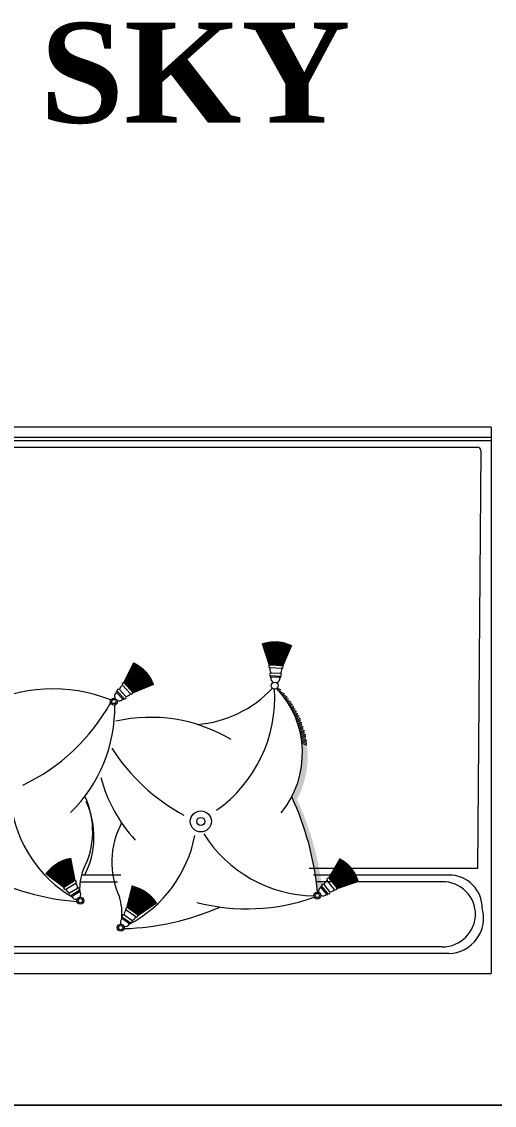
# Model space of a CAD drawing. Header units: inches. Extents: x 327481 to 195042051, y -335014 to 44773228.
# Drawn here: x 380759.7 to 380788, y -317197.8 to -317132.7 of the extents above; entities that cross this region are included whole.
import ezdxf

# ---------------------------------------------------------------- set-up
doc = ezdxf.new("R2010")
doc.units = ezdxf.units.IN
doc.header["$MEASUREMENT"] = 0
doc.layers.add('FLOORING', color=44, linetype='Continuous')
doc.layers.add('PATHWAY', color=19, linetype='Continuous')
doc.layers.add('furniture', color=251, linetype='Continuous', lineweight=13)
doc.layers.add('TEXT', color=7, linetype='Continuous', lineweight=0)
doc.styles.get("Standard").update_dxf_attribs({"font": 'times.ttf', "height": 12})
pattern_1 = [(242.8598708, (46.934024, 123.029515), (0.001786885337, -0.002433010644), [0, -0.0027])]

# ---------------------------------------------------------------- blocks, each defined once
blk = doc.blocks.new('sofa')
h = blk.add_hatch()
h.set_pattern_fill('DOTS', color=256, scale=0.0432, angle=602.8599, style=0)
h.set_pattern_definition(pattern_1)
h.paths.add_polyline_path([(-120.17, 132.5398), (-120.1749, 132.5304, 0.038784), (-120.1489, 132.5348, -0.001847), (-120.1578, 132.5414, -0.018128)])
h.paths.add_polyline_path([(-120.1578, 132.5414, 0.001847), (-120.1489, 132.5348, 0.036379), (-120.1254, 132.5424, -0.005703), (-120.1431, 132.5444, -0.022025)])
h.paths.add_polyline_path([(-120.1431, 132.5444, 0.005703), (-120.1254, 132.5424, 0.1075), (-120.066, 132.5834, -0.132171), (-120.0685, 132.5855, -0.127339)])
h = blk.add_hatch()
h.set_pattern_fill('DOTS', color=256, scale=0.0432, angle=602.8599, style=0)
h.set_pattern_definition(pattern_1)
h.paths.add_polyline_path([(-120.4355, 132.5119, -0.085347), (-120.436, 132.5099, -0.346667), (-120.4266, 132.5058), (-120.4264, 132.5059, -0.962307), (-120.4249, 132.5042, 0.000005), (-120.4249, 132.5042, -0.266117), (-120.4224, 132.5045, 0.012545), (-120.3961, 132.5086, -0.01378), (-120.3869, 132.5189, -0.02307)])
h.paths.add_polyline_path([(-120.3869, 132.5189, 0.01378), (-120.3961, 132.5086, 0.063062), (-120.2686, 132.549, -0.012257), (-120.2758, 132.553, -0.054739)])
h.paths.add_polyline_path([(-120.2417, 132.5378, -0.012903), (-120.237, 132.5473, -0.042691), (-120.2637, 132.5584, -0.00624), (-120.2758, 132.553, 0.055194)])
h.paths.add_polyline_path([(-120.237, 132.5473, 0.012903), (-120.2417, 132.5378, 0.099932), (-120.1749, 132.5304), (-120.17, 132.5398, -0.100151)])
for p, q in [((-120.5821, 134.3595), (-120.5821, 132.1995)), ((-119.5981, 132.1995), (-119.5981, 134.3595)), ((-120.5341, 132.7949), (-120.5341, 134.2715)), ((-120.5461, 132.7829), (-120.5461, 134.2394)), ((-119.6341, 133.2036), (-119.6341, 132.2241)), ((-119.6221, 133.2036), (-119.6221, 132.1995)), ((-119.6161, 133.2036), (-119.6161, 132.1995)), ((-120.4412, 132.9559), (-120.4324, 132.9418)), ((-120.4369, 132.9585), (-120.4281, 132.9444)), ((-120.4303, 132.9653), (-120.4192, 132.9474)), ((-120.4261, 132.9679), (-120.4149, 132.9501)), ((-120.4432, 132.9547), (-120.4343, 132.9405)), ((-120.4167, 132.9394), (-120.4167, 132.8724)), ((-120.4047, 132.8661), (-120.4047, 132.9369)), ((-120.4925, 132.8507), (-120.483, 132.8644)), ((-120.4906, 132.8494), (-120.4811, 132.8631)), ((-120.4865, 132.8465), (-120.477, 132.8602)), ((-120.0757, 132.874), (-120.0879, 132.8627)), ((-120.0741, 132.8723), (-120.0864, 132.861)), ((-120.0707, 132.8686), (-120.083, 132.8573)), ((-120.0629, 132.8634), (-120.0783, 132.8491)), ((-120.0595, 132.8597), (-120.0749, 132.8454)), ((-120.4802, 132.8395), (-120.4682, 132.8567)), ((-120.4761, 132.8366), (-120.4641, 132.8539)), ((-120.5461, 132.2754), (-120.5461, 132.7829)), ((-120.5341, 132.2874), (-120.5341, 132.7949)), ((-120.0492, 132.5795), (-120.0484, 132.5961)), ((-120.0469, 132.5794), (-120.046, 132.596)), ((-120.0419, 132.5791), (-120.041, 132.5958)), ((-120.0328, 132.5765), (-120.0318, 132.5975)), ((-120.0278, 132.5762), (-120.0268, 132.5973)), ((-120.3927, 132.2241), (-120.3927, 132.527)), ((-120.4167, 132.2874), (-120.4167, 132.5141)), ((-120.4047, 132.2754), (-120.4047, 132.5193)), ((-120.4393, 132.4954), (-120.4264, 132.5059)), ((-120.4379, 132.4936), (-120.425, 132.5041)), ((-120.4347, 132.4897), (-120.4218, 132.5003)), ((-120.4306, 132.4812), (-120.4143, 132.4945)), ((-120.4274, 132.4773), (-120.4111, 132.4907)), ((-119.6401, 132.2181), (-120.3927, 132.2241)), ((-119.5981, 132.1995), (-120.5821, 132.1995))]:
    blk.add_line(p, q)
at = {"color": 8}
for p, q in [((-120.4273, 132.9689), (-120.4024, 133.0016)), ((-120.4271, 132.9688), (-120.402, 133.0012)), ((-120.4268, 132.9687), (-120.4015, 133.0009)), ((-120.4266, 132.9685), (-120.401, 133.0005)), ((-120.4264, 132.9684), (-120.4005, 133.0001)), ((-120.4262, 132.9681), (-120.4, 132.9998)), ((-120.4261, 132.9679), (-120.3996, 132.9994)), ((-120.4259, 132.9677), (-120.3991, 132.999)), ((-120.4257, 132.9674), (-120.3986, 132.9986)), ((-120.4256, 132.9672), (-120.3982, 132.9982)), ((-120.4254, 132.9669), (-120.3977, 132.9978)), ((-120.4253, 132.9667), (-120.3972, 132.9974)), ((-120.4251, 132.9665), (-120.3968, 132.997)), ((-120.425, 132.9662), (-120.3963, 132.9966)), ((-120.4249, 132.966), (-120.3959, 132.9962)), ((-120.4247, 132.9658), (-120.3954, 132.9958)), ((-120.4246, 132.9655), (-120.395, 132.9954)), ((-120.4244, 132.9653), (-120.3946, 132.995)), ((-120.4243, 132.9651), (-120.3941, 132.9945)), ((-120.4241, 132.9648), (-120.3937, 132.9941)), ((-120.424, 132.9646), (-120.3933, 132.9937)), ((-120.4238, 132.9644), (-120.3929, 132.9932)), ((-120.4237, 132.9641), (-120.3924, 132.9928)), ((-120.4236, 132.9639), (-120.392, 132.9924)), ((-120.4234, 132.9637), (-120.3916, 132.9919)), ((-120.4233, 132.9634), (-120.3912, 132.9915)), ((-120.4231, 132.9632), (-120.3908, 132.991)), ((-120.423, 132.963), (-120.3904, 132.9906)), ((-120.4228, 132.9628), (-120.39, 132.9901)), ((-120.4227, 132.9625), (-120.3896, 132.9896)), ((-120.4226, 132.9623), (-120.3892, 132.9892)), ((-120.4224, 132.9621), (-120.3888, 132.9887)), ((-120.4223, 132.9619), (-120.3885, 132.9882)), ((-120.4221, 132.9616), (-120.3881, 132.9877)), ((-120.422, 132.9614), (-120.3877, 132.9873)), ((-120.4219, 132.9612), (-120.3874, 132.9868)), ((-120.4217, 132.961), (-120.387, 132.9863)), ((-120.4216, 132.9608), (-120.3866, 132.9858)), ((-120.4215, 132.9605), (-120.3863, 132.9853)), ((-120.4213, 132.9603), (-120.3859, 132.9848)), ((-120.4212, 132.9601), (-120.3856, 132.9843)), ((-120.421, 132.9599), (-120.3852, 132.9838)), ((-120.4209, 132.9596), (-120.3849, 132.9833)), ((-120.4208, 132.9594), (-120.3846, 132.9828)), ((-120.4206, 132.9592), (-120.3842, 132.9823)), ((-120.4205, 132.959), (-120.3839, 132.9818)), ((-120.4205, 132.959), (-120.3839, 132.9818)), ((-120.4203, 132.9588), (-120.3836, 132.9813)), ((-120.4202, 132.9585), (-120.3833, 132.9807)), ((-120.4201, 132.9583), (-120.383, 132.9802)), ((-120.4199, 132.9581), (-120.3827, 132.9797)), ((-120.4198, 132.9579), (-120.3824, 132.9792)), ((-120.4197, 132.9577), (-120.3821, 132.9786)), ((-120.4195, 132.9574), (-120.3818, 132.9781)), ((-120.4194, 132.9572), (-120.3815, 132.9776)), ((-120.4192, 132.957), (-120.3812, 132.977)), ((-120.4191, 132.9568), (-120.3809, 132.9765)), ((-120.419, 132.9565), (-120.3807, 132.9759)), ((-120.4188, 132.9563), (-120.3804, 132.9754)), ((-120.4187, 132.9561), (-120.3801, 132.9748)), ((-120.4185, 132.9559), (-120.3799, 132.9743)), ((-120.4184, 132.9556), (-120.3796, 132.9737)), ((-120.4183, 132.9554), (-120.3794, 132.9732)), ((-120.4181, 132.9552), (-120.3791, 132.9726)), ((-120.418, 132.955), (-120.3789, 132.9721)), ((-120.4178, 132.9547), (-120.3787, 132.9715)), ((-120.4177, 132.9545), (-120.3784, 132.971)), ((-120.4176, 132.9543), (-120.3782, 132.9704)), ((-120.4174, 132.9541), (-120.378, 132.9698)), ((-120.4173, 132.9538), (-120.3778, 132.9693)), ((-120.4171, 132.9536), (-120.3776, 132.9687)), ((-120.417, 132.9534), (-120.3774, 132.9681)), ((-120.4168, 132.9531), (-120.3772, 132.9675)), ((-120.4167, 132.9529), (-120.377, 132.967)), ((-120.4166, 132.9527), (-120.3768, 132.9664)), ((-120.4164, 132.9524), (-120.3766, 132.9658)), ((-120.4163, 132.9522), (-120.3764, 132.9652)), ((-120.4161, 132.952), (-120.3762, 132.9647)), ((-120.416, 132.9517), (-120.3761, 132.9641)), ((-120.4158, 132.9515), (-120.3759, 132.9635)), ((-120.4157, 132.9513), (-120.3757, 132.9629)), ((-120.4155, 132.951), (-120.3756, 132.9623)), ((-120.4154, 132.9508), (-120.3754, 132.9617)), ((-120.4152, 132.9505), (-120.3753, 132.9611)), ((-120.4151, 132.9503), (-120.3752, 132.9606)), ((-120.4149, 132.9501), (-120.375, 132.96)), ((-120.4148, 132.9498), (-120.3749, 132.9594)), ((-120.4147, 132.9495), (-120.3748, 132.9588)), ((-120.4146, 132.9493), (-120.3746, 132.9582)), ((-120.4146, 132.949), (-120.3745, 132.9576)), ((-120.4146, 132.9484), (-120.3743, 132.9564)), ((-120.4145, 132.9487), (-120.3744, 132.957)), ((-120.062, 132.8574), (-120.0274, 132.8333)), ((-120.0618, 132.8576), (-120.027, 132.8338)), ((-120.0615, 132.8578), (-120.0267, 132.8343)), ((-120.0613, 132.858), (-120.0264, 132.8348)), ((-120.0611, 132.8581), (-120.026, 132.8353)), ((-120.0609, 132.8583), (-120.0257, 132.8359)), ((-120.0607, 132.8585), (-120.0254, 132.8364)), ((-120.0605, 132.8587), (-120.0251, 132.8369)), ((-120.0603, 132.8589), (-120.0248, 132.8374)), ((-120.0601, 132.8591), (-120.0245, 132.8379)), ((-120.0599, 132.8593), (-120.0242, 132.8385)), ((-120.0597, 132.8595), (-120.0239, 132.839)), ((-120.0595, 132.8597), (-120.0236, 132.8395)), ((-120.0593, 132.8599), (-120.0233, 132.8401)), ((-120.0591, 132.8601), (-120.0231, 132.8406)), ((-120.059, 132.8603), (-120.0228, 132.8411)), ((-120.0589, 132.8606), (-120.0225, 132.8417)), ((-120.0588, 132.8609), (-120.0222, 132.8422)), ((-120.0587, 132.8611), (-120.022, 132.8428)), ((-120.4751, 132.838), (-120.4484, 132.806)), ((-120.475, 132.8382), (-120.4479, 132.8064)), ((-120.4748, 132.8385), (-120.4475, 132.8068)), ((-120.4747, 132.8387), (-120.447, 132.8072)), ((-120.4745, 132.8389), (-120.4465, 132.8075)), ((-120.4743, 132.8391), (-120.4461, 132.8079)), ((-120.4742, 132.8394), (-120.4456, 132.8083)), ((-120.474, 132.8396), (-120.4452, 132.8087)), ((-120.4739, 132.8398), (-120.4447, 132.8092)), ((-120.4737, 132.84), (-120.4443, 132.8096)), ((-120.4736, 132.8403), (-120.4438, 132.81)), ((-120.4734, 132.8405), (-120.4434, 132.8104)), ((-120.4733, 132.8407), (-120.443, 132.8108)), ((-120.4731, 132.8409), (-120.4425, 132.8113)), ((-120.4729, 132.8411), (-120.4421, 132.8117)), ((-120.4728, 132.8414), (-120.4417, 132.8121)), ((-120.4726, 132.8416), (-120.4413, 132.8126)), ((-120.4725, 132.8418), (-120.4409, 132.813)), ((-120.4723, 132.842), (-120.4405, 132.8135)), ((-120.4722, 132.8422), (-120.44, 132.8139)), ((-120.472, 132.8424), (-120.4396, 132.8144)), ((-120.4719, 132.8427), (-120.4392, 132.8148)), ((-120.4717, 132.8429), (-120.4388, 132.8153)), ((-120.4716, 132.8431), (-120.4385, 132.8157)), ((-120.4714, 132.8433), (-120.4381, 132.8162)), ((-120.4713, 132.8435), (-120.4377, 132.8167)), ((-120.4711, 132.8437), (-120.4373, 132.8172)), ((-120.471, 132.8439), (-120.4369, 132.8176)), ((-120.4708, 132.8442), (-120.4366, 132.8181)), ((-120.4707, 132.8444), (-120.4362, 132.8186)), ((-120.4705, 132.8446), (-120.4358, 132.8191)), ((-120.4704, 132.8448), (-120.4355, 132.8196)), ((-120.4702, 132.845), (-120.4351, 132.8201)), ((-120.4701, 132.8452), (-120.4348, 132.8206)), ((-120.4701, 132.8452), (-120.4348, 132.8206)), ((-120.4699, 132.8454), (-120.4344, 132.8211)), ((-120.4698, 132.8457), (-120.4341, 132.8216)), ((-120.4696, 132.8459), (-120.4337, 132.8221)), ((-120.4695, 132.8461), (-120.4334, 132.8226)), ((-120.4693, 132.8463), (-120.4331, 132.8231)), ((-120.4692, 132.8465), (-120.4328, 132.8236)), ((-120.469, 132.8467), (-120.4324, 132.8241)), ((-120.4689, 132.8469), (-120.4321, 132.8246)), ((-120.4687, 132.8472), (-120.4318, 132.8252)), ((-120.4686, 132.8474), (-120.4315, 132.8257)), ((-120.4684, 132.8476), (-120.4312, 132.8262)), ((-120.4683, 132.8478), (-120.4309, 132.8267)), ((-120.4681, 132.848), (-120.4306, 132.8273)), ((-120.468, 132.8482), (-120.4303, 132.8278)), ((-120.4678, 132.8485), (-120.43, 132.8284)), ((-120.4677, 132.8487), (-120.4298, 132.8289)), ((-120.4675, 132.8489), (-120.4295, 132.8294)), ((-120.4674, 132.8491), (-120.4292, 132.83)), ((-120.4672, 132.8493), (-120.429, 132.8305)), ((-120.4671, 132.8495), (-120.4287, 132.8311)), ((-120.4669, 132.8498), (-120.4285, 132.8316)), ((-120.4668, 132.85), (-120.4282, 132.8322)), ((-120.4666, 132.8502), (-120.428, 132.8327)), ((-120.4665, 132.8504), (-120.4277, 132.8333)), ((-120.4663, 132.8506), (-120.4275, 132.8339)), ((-120.4661, 132.8509), (-120.4273, 132.8344)), ((-120.466, 132.8511), (-120.427, 132.835)), ((-120.4658, 132.8513), (-120.4268, 132.8355)), ((-120.4657, 132.8515), (-120.4266, 132.8361)), ((-120.4655, 132.8518), (-120.4264, 132.8367)), ((-120.4654, 132.852), (-120.4262, 132.8372)), ((-120.4652, 132.8522), (-120.426, 132.8378)), ((-120.465, 132.8525), (-120.4258, 132.8384)), ((-120.4649, 132.8527), (-120.4256, 132.839)), ((-120.4647, 132.8529), (-120.4254, 132.8395)), ((-120.4646, 132.8532), (-120.4252, 132.8401)), ((-120.4644, 132.8534), (-120.4251, 132.8407)), ((-120.4642, 132.8536), (-120.4249, 132.8413)), ((-120.4641, 132.8539), (-120.4247, 132.8419)), ((-120.4639, 132.8541), (-120.4245, 132.8424)), ((-120.4638, 132.8543), (-120.4244, 132.843)), ((-120.4637, 132.8546), (-120.4243, 132.8436)), ((-120.4636, 132.8554), (-120.4238, 132.8454)), ((-120.4636, 132.8552), (-120.424, 132.8448)), ((-120.4636, 132.8549), (-120.4241, 132.8442)), ((-120.0765, 132.8448), (-120.0611, 132.8067)), ((-120.0762, 132.8448), (-120.0605, 132.8069)), ((-120.0759, 132.8449), (-120.06, 132.8071)), ((-120.0756, 132.845), (-120.0594, 132.8073)), ((-120.0754, 132.8451), (-120.0589, 132.8076)), ((-120.0752, 132.8452), (-120.0583, 132.8078)), ((-120.0749, 132.8454), (-120.0578, 132.8081)), ((-120.0747, 132.8456), (-120.0572, 132.8083)), ((-120.0745, 132.8458), (-120.0566, 132.8085)), ((-120.0743, 132.846), (-120.0561, 132.8088)), ((-120.0741, 132.8462), (-120.0555, 132.8091)), ((-120.0739, 132.8464), (-120.055, 132.8093)), ((-120.0737, 132.8466), (-120.0545, 132.8096)), ((-120.0735, 132.8468), (-120.0539, 132.8099)), ((-120.0733, 132.8469), (-120.0534, 132.8101)), ((-120.0731, 132.8471), (-120.0528, 132.8104)), ((-120.0729, 132.8473), (-120.0523, 132.8107)), ((-120.0727, 132.8475), (-120.0518, 132.811)), ((-120.0725, 132.8477), (-120.0512, 132.8113)), ((-120.0723, 132.8479), (-120.0507, 132.8116)), ((-120.0721, 132.8481), (-120.0502, 132.8119)), ((-120.0719, 132.8482), (-120.0497, 132.8122)), ((-120.0717, 132.8484), (-120.0491, 132.8125)), ((-120.0715, 132.8486), (-120.0486, 132.8128)), ((-120.0713, 132.8488), (-120.0481, 132.8131)), ((-120.0711, 132.849), (-120.0476, 132.8135)), ((-120.0709, 132.8492), (-120.0471, 132.8138)), ((-120.0707, 132.8493), (-120.0466, 132.8141)), ((-120.0705, 132.8495), (-120.0461, 132.8145)), ((-120.0703, 132.8497), (-120.0456, 132.8148)), ((-120.0701, 132.8499), (-120.0451, 132.8152)), ((-120.0699, 132.8501), (-120.0446, 132.8155)), ((-120.0697, 132.8502), (-120.0441, 132.8159)), ((-120.0695, 132.8504), (-120.0436, 132.8162)), ((-120.0693, 132.8506), (-120.0431, 132.8166)), ((-120.0691, 132.8508), (-120.0426, 132.817)), ((-120.0689, 132.851), (-120.0422, 132.8173)), ((-120.0687, 132.8511), (-120.0417, 132.8177)), ((-120.0686, 132.8513), (-120.0412, 132.8181)), ((-120.0684, 132.8515), (-120.0407, 132.8185)), ((-120.0682, 132.8517), (-120.0403, 132.8189)), ((-120.068, 132.8518), (-120.0398, 132.8193)), ((-120.0678, 132.852), (-120.0394, 132.8197)), ((-120.0676, 132.8522), (-120.0389, 132.8201)), ((-120.0674, 132.8524), (-120.0384, 132.8205)), ((-120.0672, 132.8525), (-120.038, 132.8209)), ((-120.0672, 132.8525), (-120.038, 132.8209)), ((-120.067, 132.8527), (-120.0376, 132.8213)), ((-120.0668, 132.8529), (-120.0371, 132.8217)), ((-120.0666, 132.8531), (-120.0367, 132.8221)), ((-120.0664, 132.8533), (-120.0362, 132.8226)), ((-120.0663, 132.8534), (-120.0358, 132.823)), ((-120.0661, 132.8536), (-120.0354, 132.8234)), ((-120.0659, 132.8538), (-120.035, 132.8239)), ((-120.0657, 132.854), (-120.0345, 132.8243)), ((-120.0655, 132.8541), (-120.0341, 132.8247)), ((-120.0653, 132.8543), (-120.0337, 132.8252)), ((-120.0651, 132.8545), (-120.0333, 132.8256)), ((-120.0649, 132.8547), (-120.0329, 132.8261)), ((-120.0647, 132.8549), (-120.0325, 132.8265)), ((-120.0645, 132.855), (-120.0321, 132.827)), ((-120.0643, 132.8552), (-120.0317, 132.8275)), ((-120.0641, 132.8554), (-120.0313, 132.8279)), ((-120.0639, 132.8556), (-120.031, 132.8284)), ((-120.0637, 132.8558), (-120.0306, 132.8289)), ((-120.0635, 132.8559), (-120.0302, 132.8294)), ((-120.0633, 132.8561), (-120.0298, 132.8298)), ((-120.0631, 132.8563), (-120.0295, 132.8303)), ((-120.0629, 132.8565), (-120.0291, 132.8308)), ((-120.0628, 132.8567), (-120.0287, 132.8313)), ((-120.0626, 132.8568), (-120.0284, 132.8318)), ((-120.0624, 132.857), (-120.028, 132.8323)), ((-120.0622, 132.8572), (-120.0277, 132.8328)), ((-120.4774, 132.8356), (-120.4543, 132.8017)), ((-120.4772, 132.8357), (-120.4538, 132.8021)), ((-120.4769, 132.8359), (-120.4533, 132.8024)), ((-120.4767, 132.836), (-120.4528, 132.8028)), ((-120.4765, 132.8362), (-120.4523, 132.8031)), ((-120.4763, 132.8364), (-120.4518, 132.8034)), ((-120.4761, 132.8366), (-120.4513, 132.8038)), ((-120.4759, 132.8368), (-120.4508, 132.8042)), ((-120.4758, 132.8371), (-120.4503, 132.8045)), ((-120.4756, 132.8373), (-120.4498, 132.8049)), ((-120.4755, 132.8375), (-120.4494, 132.8053)), ((-120.4753, 132.8378), (-120.4489, 132.8056)), ((-120.0272, 132.5988), (-119.9882, 132.6114)), ((-120.0271, 132.5986), (-119.988, 132.6109)), ((-120.0269, 132.5983), (-119.9878, 132.6103)), ((-120.0269, 132.5981), (-119.9876, 132.6097)), ((-120.0269, 132.5953), (-119.986, 132.6039)), ((-120.0268, 132.5978), (-119.9874, 132.6091)), ((-120.0268, 132.5975), (-119.9872, 132.6086)), ((-120.0268, 132.5973), (-119.9871, 132.608)), ((-120.0268, 132.597), (-119.9869, 132.6074)), ((-120.0268, 132.5967), (-119.9867, 132.6068)), ((-120.0268, 132.5964), (-119.9866, 132.6062)), ((-120.0268, 132.5961), (-119.9864, 132.6057)), ((-120.0268, 132.5958), (-119.9863, 132.6051)), ((-120.0268, 132.5956), (-119.9861, 132.6045)), ((-120.0274, 132.5852), (-119.9845, 132.581)), ((-120.0274, 132.5849), (-119.9846, 132.5804)), ((-120.0274, 132.5847), (-119.9847, 132.5798)), ((-120.0274, 132.5844), (-119.9847, 132.5792)), ((-120.0274, 132.5841), (-119.9848, 132.5786)), ((-120.0273, 132.5873), (-119.9842, 132.5858)), ((-120.0273, 132.587), (-119.9842, 132.5852)), ((-120.0273, 132.5867), (-119.9842, 132.5846)), ((-120.0273, 132.5867), (-119.9842, 132.5846)), ((-120.0273, 132.5865), (-119.9843, 132.584)), ((-120.0273, 132.5862), (-119.9843, 132.5834)), ((-120.0273, 132.586), (-119.9844, 132.5828)), ((-120.0273, 132.5857), (-119.9844, 132.5822)), ((-120.0273, 132.5854), (-119.9845, 132.5816)), ((-120.0272, 132.5894), (-119.9842, 132.5907)), ((-120.0272, 132.5891), (-119.9842, 132.5901)), ((-120.0272, 132.5888), (-119.9842, 132.5895)), ((-120.0272, 132.5886), (-119.9842, 132.5889)), ((-120.0272, 132.5883), (-119.9842, 132.5882)), ((-120.0272, 132.5881), (-119.9842, 132.5876)), ((-120.0272, 132.5878), (-119.9842, 132.587)), ((-120.0272, 132.5875), (-119.9842, 132.5864)), ((-120.0271, 132.5912), (-119.9845, 132.5949)), ((-120.0271, 132.5909), (-119.9844, 132.5943)), ((-120.0271, 132.5907), (-119.9844, 132.5937)), ((-120.0271, 132.5904), (-119.9843, 132.5931)), ((-120.0271, 132.5901), (-119.9843, 132.5925)), ((-120.0271, 132.5899), (-119.9843, 132.5919)), ((-120.0271, 132.5896), (-119.9842, 132.5913)), ((-120.027, 132.5933), (-119.9851, 132.5997)), ((-120.027, 132.5931), (-119.985, 132.5991)), ((-120.027, 132.5928), (-119.9849, 132.5985)), ((-120.027, 132.5925), (-119.9849, 132.5979)), ((-120.027, 132.5923), (-119.9848, 132.5973)), ((-120.027, 132.592), (-119.9847, 132.5967)), ((-120.027, 132.5917), (-119.9846, 132.5961)), ((-120.027, 132.5915), (-119.9846, 132.5955)), ((-120.0269, 132.595), (-119.9858, 132.6033)), ((-120.0269, 132.5947), (-119.9857, 132.6027)), ((-120.0269, 132.5944), (-119.9856, 132.6021)), ((-120.0269, 132.5942), (-119.9855, 132.6015)), ((-120.0269, 132.5939), (-119.9854, 132.6009)), ((-120.0269, 132.5936), (-119.9852, 132.6003)), ((-120.0284, 132.5747), (-119.9908, 132.5583)), ((-120.0282, 132.5749), (-119.9906, 132.5588)), ((-120.0281, 132.5752), (-119.9903, 132.5594)), ((-120.028, 132.5754), (-119.9901, 132.5599)), ((-120.0279, 132.5757), (-119.9898, 132.5605)), ((-120.0278, 132.5771), (-119.9887, 132.5633)), ((-120.0278, 132.5768), (-119.9889, 132.5627)), ((-120.0278, 132.5765), (-119.9891, 132.5622)), ((-120.0278, 132.5762), (-119.9894, 132.5616)), ((-120.0278, 132.576), (-119.9896, 132.561)), ((-120.0277, 132.5793), (-119.9871, 132.5679)), ((-120.0277, 132.5791), (-119.9873, 132.5673)), ((-120.0277, 132.5788), (-119.9875, 132.5667)), ((-120.0277, 132.5785), (-119.9877, 132.5662)), ((-120.0277, 132.5782), (-119.9879, 132.5656)), ((-120.0277, 132.5779), (-119.9881, 132.565)), ((-120.0277, 132.5777), (-119.9883, 132.5644)), ((-120.0277, 132.5774), (-119.9885, 132.5639)), ((-120.0276, 132.5812), (-119.986, 132.572)), ((-120.0276, 132.581), (-119.9862, 132.5714)), ((-120.0276, 132.5807), (-119.9863, 132.5708)), ((-120.0276, 132.5804), (-119.9865, 132.5702)), ((-120.0276, 132.5801), (-119.9866, 132.5696)), ((-120.0276, 132.5799), (-119.9868, 132.5691)), ((-120.0276, 132.5796), (-119.987, 132.5685)), ((-120.0275, 132.5833), (-119.9851, 132.5768)), ((-120.0275, 132.5831), (-119.9852, 132.5762)), ((-120.0275, 132.5828), (-119.9853, 132.5756)), ((-120.0275, 132.5826), (-119.9854, 132.575)), ((-120.0275, 132.5823), (-119.9855, 132.5744)), ((-120.0275, 132.582), (-119.9856, 132.5738)), ((-120.0275, 132.5818), (-119.9858, 132.5732)), ((-120.0275, 132.5815), (-119.9859, 132.5726)), ((-120.0274, 132.5839), (-119.9849, 132.578)), ((-120.0274, 132.5836), (-119.985, 132.5774)), ((-120.4162, 132.4865), (-120.3853, 132.4569)), ((-120.416, 132.4867), (-120.3849, 132.4574)), ((-120.4158, 132.4868), (-120.3844, 132.4578)), ((-120.4156, 132.487), (-120.384, 132.4583)), ((-120.4154, 132.4872), (-120.3836, 132.4587)), ((-120.4152, 132.4873), (-120.3832, 132.4592)), ((-120.415, 132.4875), (-120.3828, 132.4596)), ((-120.4148, 132.4877), (-120.3825, 132.4601)), ((-120.4145, 132.4878), (-120.3821, 132.4606)), ((-120.4143, 132.488), (-120.3817, 132.461)), ((-120.4141, 132.4882), (-120.3813, 132.4615)), ((-120.4139, 132.4884), (-120.3809, 132.462)), ((-120.4137, 132.4885), (-120.3806, 132.4625)), ((-120.4135, 132.4887), (-120.3802, 132.463)), ((-120.4133, 132.4889), (-120.3798, 132.4634)), ((-120.4131, 132.4891), (-120.3795, 132.4639)), ((-120.4129, 132.4892), (-120.3791, 132.4644)), ((-120.4126, 132.4894), (-120.3788, 132.4649)), ((-120.4124, 132.4896), (-120.3785, 132.4654)), ((-120.4122, 132.4898), (-120.3781, 132.4659)), ((-120.412, 132.4899), (-120.3778, 132.4664)), ((-120.4118, 132.4901), (-120.3775, 132.4669)), ((-120.4116, 132.4903), (-120.3771, 132.4675)), ((-120.4113, 132.4905), (-120.3768, 132.468)), ((-120.4111, 132.4907), (-120.3765, 132.4685)), ((-120.4109, 132.4909), (-120.3762, 132.469)), ((-120.4107, 132.4911), (-120.3759, 132.4695)), ((-120.4106, 132.4913), (-120.3756, 132.47)), ((-120.4104, 132.4915), (-120.3753, 132.4706)), ((-120.4103, 132.4918), (-120.375, 132.4711)), ((-120.4289, 132.4768), (-120.4158, 132.4379)), ((-120.4286, 132.4768), (-120.4152, 132.438)), ((-120.4284, 132.4768), (-120.4147, 132.4382)), ((-120.4281, 132.4769), (-120.4141, 132.4384)), ((-120.4278, 132.477), (-120.4135, 132.4386)), ((-120.4276, 132.4772), (-120.4129, 132.4388)), ((-120.4274, 132.4773), (-120.4124, 132.439)), ((-120.4272, 132.4775), (-120.4118, 132.4392)), ((-120.4269, 132.4777), (-120.4113, 132.4395)), ((-120.4267, 132.4779), (-120.4107, 132.4397)), ((-120.4265, 132.4781), (-120.4101, 132.4399)), ((-120.4263, 132.4782), (-120.4096, 132.4401)), ((-120.4261, 132.4784), (-120.409, 132.4404)), ((-120.4258, 132.4786), (-120.4084, 132.4406)), ((-120.4256, 132.4788), (-120.4079, 132.4408)), ((-120.4254, 132.4789), (-120.4073, 132.4411)), ((-120.4252, 132.4791), (-120.4068, 132.4413)), ((-120.425, 132.4793), (-120.4062, 132.4416)), ((-120.4248, 132.4795), (-120.4057, 132.4419)), ((-120.4246, 132.4796), (-120.4051, 132.4421)), ((-120.4244, 132.4798), (-120.4046, 132.4424)), ((-120.4241, 132.48), (-120.4041, 132.4427)), ((-120.4239, 132.4802), (-120.4035, 132.443)), ((-120.4237, 132.4803), (-120.403, 132.4433)), ((-120.4235, 132.4805), (-120.4025, 132.4435)), ((-120.4233, 132.4807), (-120.4019, 132.4438)), ((-120.4231, 132.4808), (-120.4014, 132.4441)), ((-120.4229, 132.481), (-120.4009, 132.4444)), ((-120.4227, 132.4812), (-120.4004, 132.4448)), ((-120.4225, 132.4813), (-120.3998, 132.4451)), ((-120.4223, 132.4815), (-120.3993, 132.4454)), ((-120.4221, 132.4817), (-120.3988, 132.4457)), ((-120.4219, 132.4818), (-120.3983, 132.446)), ((-120.4217, 132.482), (-120.3978, 132.4464)), ((-120.4215, 132.4822), (-120.3973, 132.4467)), ((-120.4213, 132.4823), (-120.3968, 132.447)), ((-120.4211, 132.4825), (-120.3963, 132.4474)), ((-120.4209, 132.4827), (-120.3958, 132.4477)), ((-120.4207, 132.4828), (-120.3953, 132.4481)), ((-120.4205, 132.483), (-120.3948, 132.4484)), ((-120.4202, 132.4832), (-120.3943, 132.4488)), ((-120.42, 132.4833), (-120.3938, 132.4492)), ((-120.4198, 132.4835), (-120.3933, 132.4495)), ((-120.4196, 132.4837), (-120.3929, 132.4499)), ((-120.4194, 132.4838), (-120.3924, 132.4503)), ((-120.4192, 132.484), (-120.3919, 132.4507)), ((-120.4192, 132.484), (-120.3919, 132.4507)), ((-120.419, 132.4842), (-120.3914, 132.4511)), ((-120.4188, 132.4843), (-120.391, 132.4515)), ((-120.4186, 132.4845), (-120.3905, 132.4519)), ((-120.4184, 132.4847), (-120.3901, 132.4523)), ((-120.4182, 132.4848), (-120.3896, 132.4527)), ((-120.418, 132.485), (-120.3892, 132.4531)), ((-120.4178, 132.4852), (-120.3887, 132.4535)), ((-120.4176, 132.4853), (-120.3883, 132.4539)), ((-120.4174, 132.4855), (-120.3878, 132.4543)), ((-120.4172, 132.4857), (-120.3874, 132.4547)), ((-120.417, 132.4858), (-120.387, 132.4552)), ((-120.4168, 132.486), (-120.3865, 132.4556)), ((-120.4166, 132.4862), (-120.3861, 132.456)), ((-120.4164, 132.4863), (-120.3857, 132.4565))]:
    blk.add_line(p, q, dxfattribs=at)
for centre, radius in [((-120.4509, 132.9392), 0.00627), ((-120.4509, 132.9392), 0.00378), ((-120.0923, 132.8788), 0.00627), ((-120.0923, 132.8788), 0.00378), ((-120.4995, 132.8665), 0.00627), ((-120.4995, 132.8665), 0.00378), ((-120.3082, 132.7222), 0.019), ((-120.3082, 132.7222), 0.00733), ((-120.0635, 132.5892), 0.00627), ((-120.4417, 132.5125), 0.00627), ((-120.4417, 132.5125), 0.00378)]:
    blk.add_circle(centre, radius)
for centre, radius, start, end in [((-119.9934, 132.9078), 0.4606, 153.2091, 175.3315), ((-120.3506, 132.9883), 0.2811, 338.3002, 27.9377), ((-120.2468, 132.8363), 0.2298, 97.8833, 149.2044), ((-119.921, 133.1961), 0.3565, 205.5106, 240.8727), ((-120.4422, 132.9553), 0.00116, 31.9302, 211.9302), ((-120.4391, 132.9572), 0.0025, 31.9302, 211.9302), ((-120.4269, 132.9553), 0.0105, 108.684, 161.9853), ((-120.4282, 132.9666), 0.0025, 31.9302, 211.9302), ((-120.1016, 133.1436), 0.2667, 224.4447, 270.722), ((-120.2468, 132.8363), 0.2298, 151.3113, 151.7176), ((-120.4401, 132.9468), 0.00833, 111.298, 193.4193), ((-120.4401, 132.9468), 0.00833, 236.0834, 312.5623), ((-120.4305, 132.8402), 0.1002, 97.6969, 98.1039), ((-120.4305, 132.8402), 0.1002, 69.6403, 92.4911), ((-120.4334, 132.9411), 0.00116, 211.9302, 31.9302), ((-120.4303, 132.9431), 0.0025, 211.9302, 31.9302), ((-120.4266, 132.9548), 0.0105, 261.875, 315.1763), ((-120.417, 132.9487), 0.0025, 211.9302, 31.9302), ((-120.3358, 133.0641), 0.1495, 242.2604, 295.093), ((-120.3261, 133.0664), 0.1495, 242.2604, 295.093), ((-120.1613, 132.6442), 0.2667, 104.7728, 132.56), ((-120.3814, 132.733), 0.1495, 61.9117, 114.7444), ((-119.9837, 132.5824), 0.3565, 122.6541, 151.4941), ((-120.0828, 132.8695), 0.00833, 32.0582, 114.1795), ((-120.0409, 132.874), 0.4606, 181.6733, 203.7956), ((-120.2902, 132.9586), 0.2298, 205.2872, 205.6935), ((-120.489, 132.8584), 0.00833, 163.5855, 245.7068), ((-120.489, 132.8584), 0.00833, 44.4425, 120.9214), ((-120.4739, 132.9644), 0.1002, 258.9009, 259.3078), ((-120.4739, 132.9644), 0.1002, 264.5137, 287.3645), ((-120.482, 132.8637), 0.00116, 325.0746, 145.0746), ((-120.479, 132.8616), 0.0025, 325.0746, 145.0746), ((-120.476, 132.8497), 0.0105, 41.8285, 95.1297), ((-120.4661, 132.8553), 0.0025, 325.0746, 145.0746), ((-120.4018, 132.8123), 0.2811, 329.0671, 12.9051), ((-120.0828, 132.8695), 0.00833, 156.8436, 233.3225), ((-120.0871, 132.8619), 0.00116, 132.6904, 312.6904), ((-120.0847, 132.8592), 0.0025, 132.6904, 312.6904), ((-120.0724, 132.8578), 0.0105, 182.6352, 235.9365), ((-120.0749, 132.8732), 0.00116, 312.6904, 132.6904), ((-120.0724, 132.8705), 0.0025, 312.6904, 132.6904), ((-120.072, 132.8582), 0.0105, 29.4442, 82.7455), ((-120.0612, 132.8615), 0.0025, 312.6904, 132.6904), ((-120.2902, 132.9586), 0.2298, 207.8004, 259.1215), ((-120.4916, 132.8501), 0.00116, 145.0746, 325.0746), ((-120.4886, 132.848), 0.0025, 145.0746, 325.0746), ((-120.4763, 132.8493), 0.0105, 195.0195, 248.3208), ((-120.4782, 132.838), 0.0025, 145.0746, 325.0746), ((-120.0766, 132.8473), 0.0025, 132.6904, 312.6904), ((-120.104, 132.639), 0.3616, 165.4834, 199.5591), ((-119.9287, 132.744), 0.2053, 184.2544, 227.2531), ((-120.2026, 132.5141), 0.2398, 122.2483, 178.9097), ((-120.0849, 132.8381), 0.2492, 215.4156, 273.4783), ((-120.1851, 132.7091), 0.1699, 230.6738, 313.3329), ((-120.0503, 132.5879), 0.00833, 195.6618, 277.783), ((-120.0503, 132.5879), 0.00833, 76.5187, 152.9977), ((-120.0472, 132.5961), 0.00116, 357.1509, 177.1509), ((-120.0435, 132.5959), 0.0025, 357.1509, 177.1509), ((-120.0347, 132.5874), 0.0105, 73.9047, 127.206), ((-120.0293, 132.5974), 0.0025, 357.1509, 177.1509), ((-120.048, 132.5794), 0.00116, 177.1509, 357.1509), ((-120.0444, 132.5793), 0.0025, 177.1509, 357.1509), ((-120.0347, 132.5868), 0.0105, 227.0958, 280.3971), ((-120.0303, 132.5764), 0.0025, 177.1509, 357.1509), ((-120.4867, 133.0417), 0.5322, 275.5239, 294.773), ((-120.4339, 132.5018), 0.00833, 147.8682, 229.9895), ((-120.4339, 132.5018), 0.00833, 28.7252, 105.2041), ((-120.4257, 132.505), 0.00116, 309.3573, 129.3573), ((-120.4386, 132.4945), 0.00116, 129.3573, 309.3573), ((-120.4363, 132.4916), 0.0025, 129.3573, 309.3573), ((-120.4242, 132.4896), 0.0105, 179.3022, 232.6035), ((-120.4234, 132.5022), 0.0025, 309.3573, 129.3573), ((-120.4237, 132.4899), 0.0105, 26.1112, 79.4125), ((-120.4127, 132.4926), 0.0025, 309.3573, 129.3573), ((-120.429, 132.4793), 0.0025, 129.3573, 309.3573), ((-120.482, 132.2771), 0.0641, 181.4985, 285.7036), ((-120.4741, 132.2874), 0.06, 180, 270), ((-120.4767, 132.2874), 0.06, 270, 0), ((-120.4647, 132.2754), 0.06, 270, 0), ((-119.6401, 132.2241), 0.006, 270, 0), ((-119.6401, 132.2241), 0.006, 270, 0)]:
    blk.add_arc(centre, radius, start, end)

msp = doc.modelspace()

# ---------------------------------------------------------------- linework, layer by layer
at = {"layer": 'FLOORING', "lineweight": 0}
for p, q in [((380601.273, -317197.808), (381130.089, -317197.808)), ((380795.263, -317197.808), (380601.273, -317197.808))]:
    msp.add_line(p, q, dxfattribs=at)
at = {"layer": 'PATHWAY', "lineweight": 0}
msp.add_line((380601.273, -317197.808), (380795.263, -317197.808), dxfattribs=at)

# ---------------------------------------------------------------- block references
at = {"layer": 'furniture', "xscale": 33.33333333372857, "yscale": 33.33333333372857, "zscale": 33.33333333372857, "rotation": 90.0000000000625}
msp.add_blockref('sofa', (385194.492, -313170.491), dxfattribs=at)

# ---------------------------------------------------------------- texts
at = {"layer": 'TEXT', "linetype": 'ByBlock', "lineweight": 30, "insert": (380748.683, -317132.816), "char_height": 6, "attachment_point": 2}
msp.add_mtext_dynamic_manual_height_columns('{\\fTimes New Roman|b1|i0|c0|p18;OPEN TO SKY}', width=156.15288, gutter_width=60, heights=[0], dxfattribs=at)

doc.saveas('drawing.dxf')
